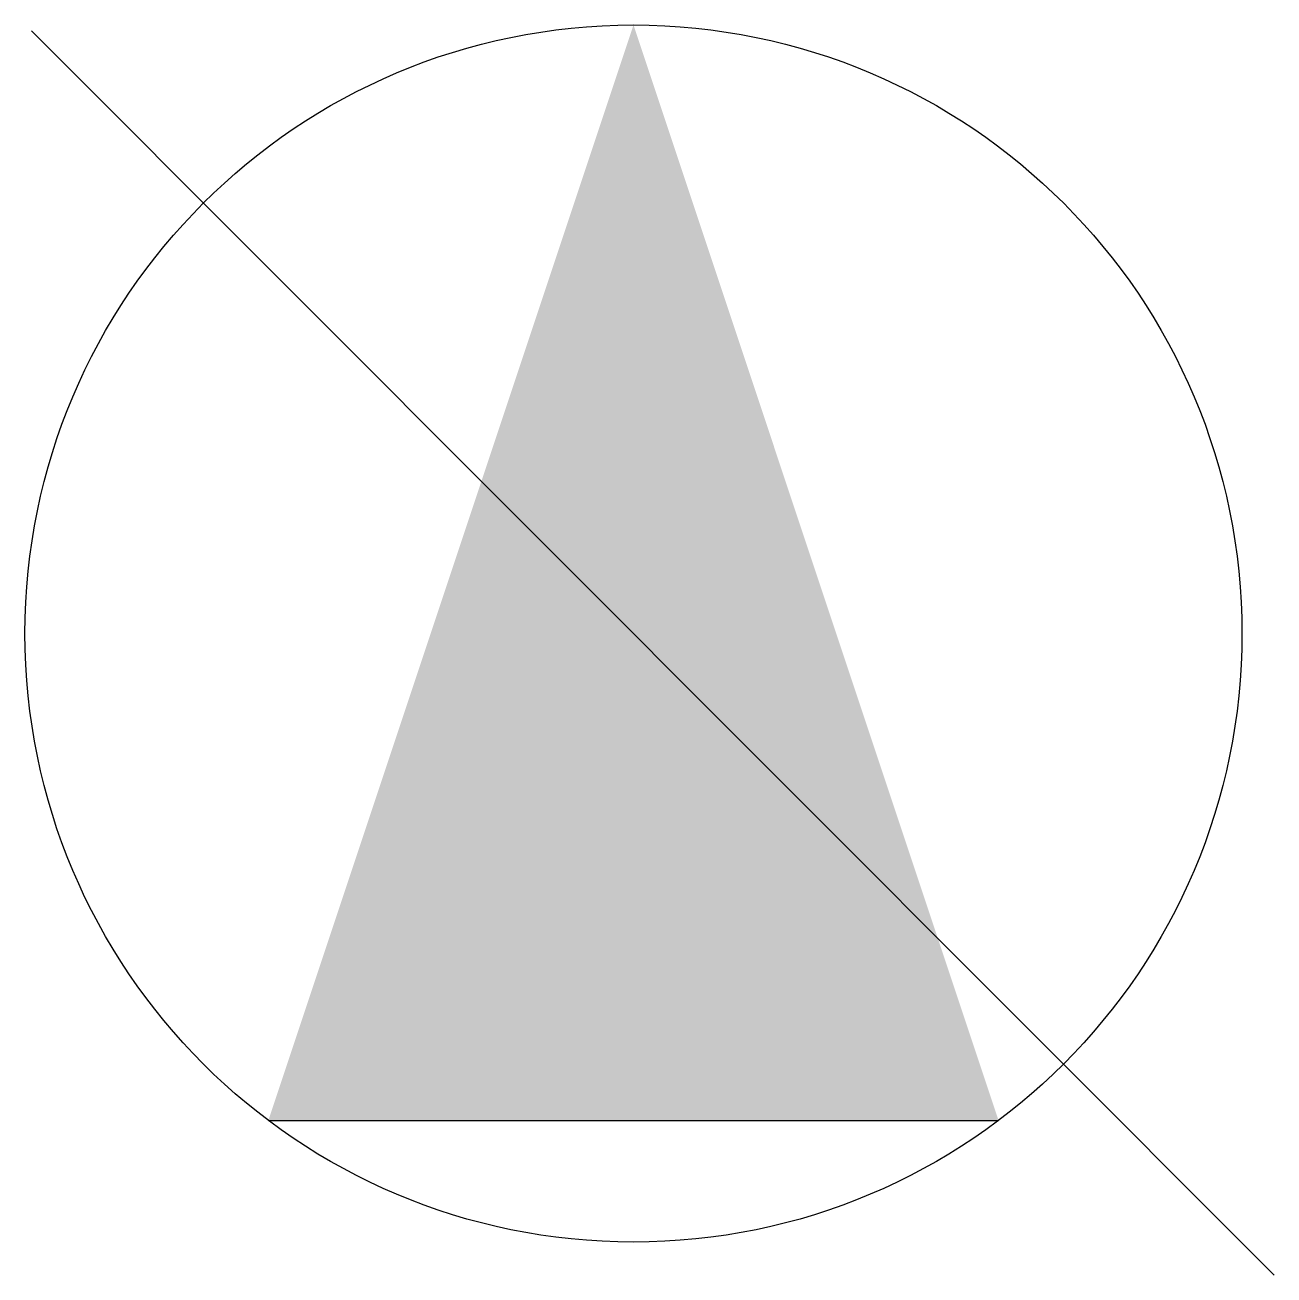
# Model space of a CAD drawing. Header units: millimetres. Extents: x -0.408 to 0.43, y -0.43 to 0.408.
import ezdxf

# ---------------------------------------------------------------- set-up
doc = ezdxf.new("R2010")
doc.units = ezdxf.units.MM

msp = doc.modelspace()

# ---------------------------------------------------------------- hatches: boundary and pattern name
h = msp.add_hatch(color=256)
h.dxf.hatch_style = 1
h.paths.add_polyline_path([(0, 0.40841), (-0.24504, -0.32673), (0.24504, -0.32673)])

# ---------------------------------------------------------------- linework, layer by layer
for p, q in [((0.42993, -0.43049), (-0.40403, 0.40455)), ((-0.24504, -0.32673), (0.24504, -0.32673))]:
    msp.add_line(p, q)
msp.add_circle((0, 0), 0.40841)

doc.saveas('drawing.dxf')
